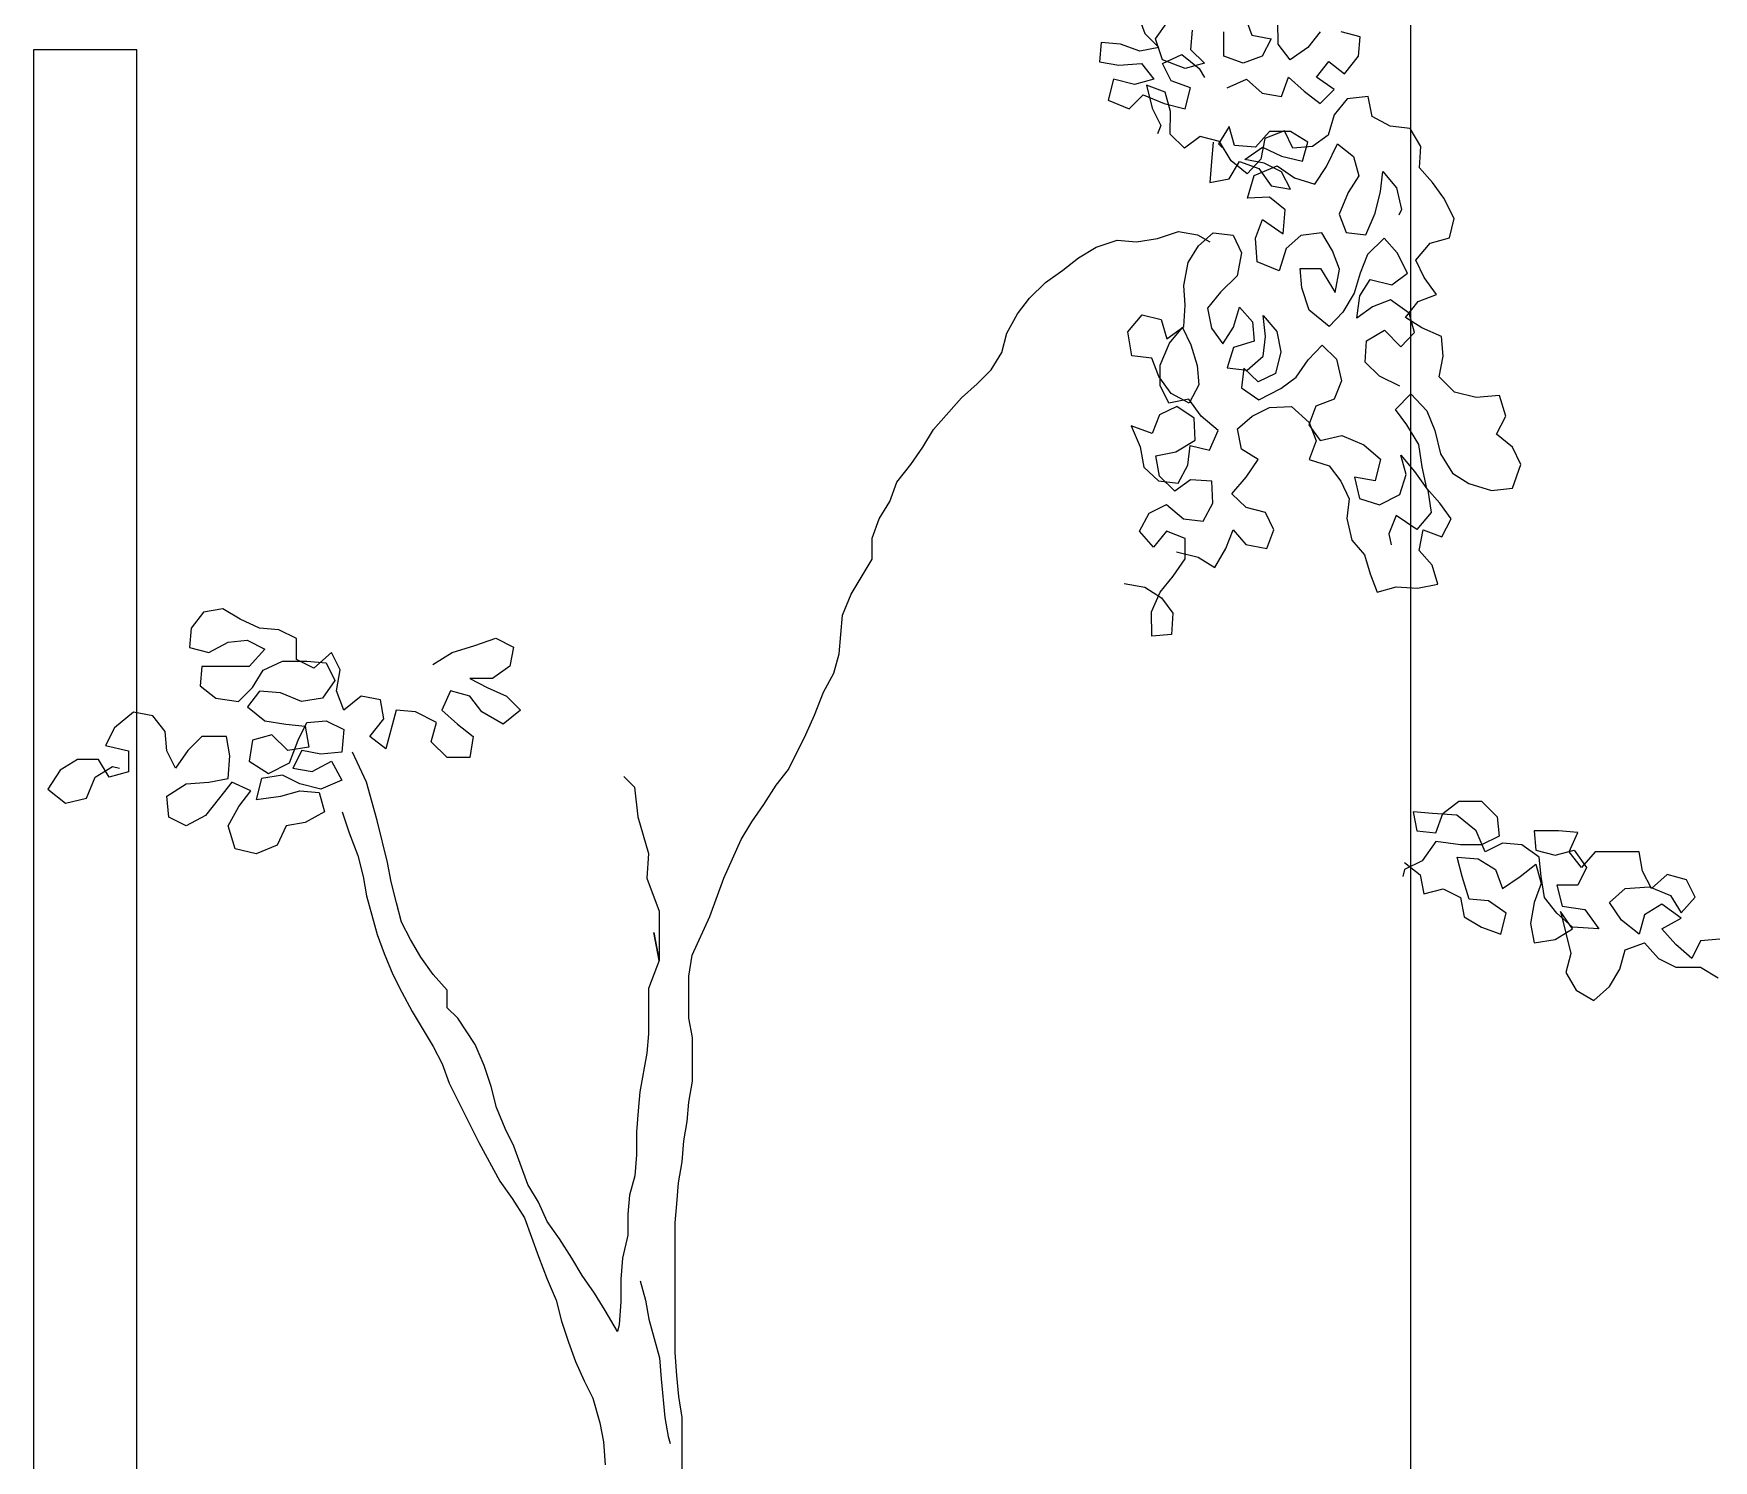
# Model space of a CAD drawing. Header units: millimetres. Extents: x -414464 to 1686, y -90036 to 108605.
# Drawn here: x -403572 to -402353, y 3163 to 4199 of the extents above; entities that cross this region are included whole.
import ezdxf

# ---------------------------------------------------------------- set-up
doc = ezdxf.new("R2010")
doc.units = ezdxf.units.MM
doc.header["$LTSCALE"] = 1000
doc.header["$MEASUREMENT"] = 0
doc.linetypes.add('AUDIT_D_120904163729-0', pattern=[0])
doc.layers.get('0').update_dxf_attribs({"linetype": 'AUDIT_D_120904163729-0'})
for name, color, linetype in [('Lawn', 7, 'Continuous'), ('LAYER1', 7, 'Continuous'), ('Layer5', 100, 'Continuous')]:
    doc.layers.add(name, color=color, linetype=linetype)
doc.styles.add('ATTR', font='romans.shx', dxfattribs={"width": 0.8, "height": 0.7})
doc.styles.add('style2', font='GOTHIC.TTF')
doc.dimstyles.new('Copy of jaya', dxfattribs={"dimtxt": 150, "dimasz": 200, "dimexe": 100, "dimexo": 100, "dimgap": 100, "dimtad": 1, "dimtih": 1, "dimtoh": 1, "dimdec": 0, "dimdsep": 46, "dimtxsty": 'style2', "dimblk": 'ARCHTICK', "dimcen": 2.5, "dimdle": 100, "dimclrd": 1, "dimclre": 1, "dimclrt": 3, "dimazin": 0, "dimtfac": 1, "dimtdec": 0, "dimtmove": 2, "dimatfit": 3, "dimfxl": 1, "dimarcsym": 0})

# ---------------------------------------------------------------- blocks, each defined once
blk = doc.blocks.new('_ArchTick')
at = {"color": 0, "linetype": 'ByBlock', "const_width": 0.15}
blk.add_lwpolyline([(-0.5, -0.5), (0.5, 0.5)], dxfattribs=at)
blk = doc.blocks.new('*D351')
at = {"layer": 'LAYER1', "color": 1, "lineweight": -2, "transparency": 16777216}
for p, q in [((-15349.80266942549, 71.50646402966231), (-15349.80266942549, 2531.297865957953)), ((-11199.8026694227, 199.9999997783455), (-11199.8026694227, 2531.297865957953)), ((-15449.80266942549, 2431.297865957953), (-14468.58905623579, 2431.297865957953)), ((-11099.8026694227, 2431.297865957953), (-12081.01628261241, 2431.297865957953))]:
    blk.add_line(p, q, dxfattribs=at)
at = {"layer": 'LAYER1', "color": 1, "lineweight": -2, "transparency": 16777216, "xscale": 150, "yscale": 150, "zscale": 150, "rotation": 180}
blk.add_blockref('_ArchTick', (-15349.80266942549, 2431.297865957953), dxfattribs=at)
at = {"layer": 'LAYER1', "color": 1, "lineweight": -2, "transparency": 16777216, "xscale": 150, "yscale": 150, "zscale": 150}
blk.add_blockref('_ArchTick', (-11199.8026694227, 2431.297865957953), dxfattribs=at)
at = {"layer": 'LAYER1', "color": 3, "transparency": 16777216, "insert": (-13274.8026694241, 2431.297865957953), "char_height": 150, "attachment_point": 5, "rotation": 180, "style": 'style2'}
blk.add_mtext('{\\H1.3333x;\\C256;LANDSCAPE BED}', dxfattribs=at)
blk = doc.blocks.new('TREEE')
at = {"layer": 'Layer5'}
for points in [[(-26.81928578198131, 125.2752333345115), (-27.6752106600361, 125.6652358397214), (-28.37637436549994, 125.0431272029081), (-29.23279802552861, 124.888223521194), (-29.54338918923895, 125.7447896903559), (-30.24455289470279, 125.1226810535554), (-30.94564534559686, 124.5784161577385), (-31.56782523697257, 125.2017361222097), (-30.78888904508858, 125.7459297634577), (-31.33315394090459, 126.4470222143545), (-32.03424639179866, 125.9027573185358), (-32.65628377403846, 126.681764764985), (-32.7333437147754, 127.5381171704484), (-31.87684880017332, 127.7708645931707)], [(-30.94272390828701, 127.7700095383516), (-30.39845901246736, 127.0689170874548), (-29.62052038454567, 126.5232983548376), (-29.07497290649189, 127.223393241773), (-29.07404659710301, 128.2353618746438)], [(-27.59480175457429, 128.467539260816), (-27.90696051879058, 127.6115431281923), (-28.76338417882289, 127.4566394464637), (-28.37487801955649, 126.6778457637137), (-27.51888188693556, 126.3656869994965), (-26.6623157177637, 126.6762781632151), (-26.66131815380868, 127.7660905370794)], [(-25.26005956140944, 127.8426516958334), (-25.18299962067249, 126.9862992903699), (-25.80631958514641, 126.3641193989988), (-24.95025219795207, 126.129804375766), (-23.93792729223424, 126.5180967713231), (-23.62569727344817, 127.4519366449422), (-24.16989091469805, 128.2308728368225)], [(-22.84626229958303, 128.5410364731297), (-23.15842106379932, 127.6850403405051), (-23.78174102827324, 127.0628604491221), (-22.92560238651276, 126.9063891668956), (-22.06903621734091, 127.2169803306005), (-21.21268381187838, 127.2940402713338), (-21.13562387114143, 126.4376878658713), (-21.99204753117738, 126.2827841841426), (-23.00394490948383, 126.3615542345278), (-23.54949238753397, 125.6614593475915), (-22.69342500034327, 125.4271443243706), (-21.75908634475127, 125.6598204925103), (-21.52641017660062, 124.7254818369238), (-22.46089134132853, 124.3371181867942), (-23.08307123270424, 124.9604381512663), (-24.01755239743943, 124.5720745011358), (-24.95189105303143, 124.3393983329833), (-25.18456722117844, 125.2737369885826), (-24.32800105200659, 125.5843281522875), (-23.93806980137015, 126.3624092893469), (-24.79399467942494, 126.7524117945577), (-25.57300212587506, 126.1303744123152), (-25.80688962169006, 125.7413694710649)], [(-24.56793788750292, 104.6537555199711), (-25.52978863413227, 104.4160436322763), (-26.26529984308218, 103.9507696295795), (-26.75698627774546, 104.7931531437116), (-27.07515803865317, 105.6217191532014), (-27.65097207849249, 104.9691129721077), (-28.57259288852583, 104.7980434529936), (-28.89076464943355, 105.6266094624852), (-28.51487771531538, 106.3999054534006), (-27.65989927386181, 106.611204909128), (-27.01744286544272, 107.2235811536084), (-27.65623154189962, 107.9729098672069), (-28.18814791317345, 108.7486510127628), (-27.45263670421991, 109.2139250154614), (-27.27667687582289, 110.1079108162021), (-27.92928305692476, 110.6837248560432), (-28.70257904784012, 111.0596117901586), (-29.67702472179735, 111.1022868814025), (-30.46658337200279, 110.3968558363776), (-30.77582793754482, 109.583329908849), (-30.4576561766371, 108.7547638993592), (-31.35286455469759, 108.476822075062), (-31.8620362259644, 107.7839859573578), (-32.23792316008257, 107.0106899664415), (-32.13349600954098, 106.1292990930169), (-32.34968577453401, 105.1686709236955), (-32.92549981437697, 104.5160647426028), (-33.16810201133922, 103.6623088784645), (-33.47734657688125, 102.8487829509358), (-34.33110244101772, 103.0913851479054), (-35.27913568302029, 103.0271879339734), (-36.1731214837564, 103.2031477623632), (-35.93051928679414, 104.0569036265005), (-35.35470524695121, 104.709509807597), (-35.52577476607621, 105.6311306176267), (-36.35434077556056, 105.3129588567199), (-36.77938484165498, 106.1151124342441), (-36.2702131703918, 106.8079485519501), (-35.69439913054885, 107.4605547330438), (-35.47820936554854, 108.4211829023588), (-35.32866196911346, 109.4220410082862), (-34.80567279320894, 110.2883917997442), (-34.2965011219494, 110.9812279174457), (-34.97551973501686, 111.6639142624708), (-35.69843601664252, 110.9182532808354), (-36.04791051879511, 110.0380849847361), (-36.3043302203987, 109.0108144468404), (-36.82731939630321, 108.1444636553806), (-37.56283060525675, 107.6791896526865), (-38.5649112885003, 107.3748353964183), (-39.49912702585425, 107.4841528562401), (-39.87012365068949, 108.5264634760897), (-39.49423671657861, 109.2997594670159), (-38.78513793959429, 109.8719057748949), (-39.21018200567778, 110.6740593524155), (-38.92734987210497, 111.5944575851281), (-37.88626182957159, 111.511552557271), (-36.92441108292769, 111.7492644449621), (-36.24172473791259, 112.4282830580223), (-36.41279425703397, 113.3499038680556), (-36.34370673382364, 114.2174772368362), (-35.47491078771782, 114.6022913663073), (-34.73939957877155, 115.0675653690123), (-35.31154588665231, 115.7766641459984), (-36.1250718141746, 116.0859087115332), (-35.57567020631178, 116.8453871978181), (-35.19978327219361, 117.6186831887335), (-35.83857194863958, 118.3680119023247), (-36.69232781277969, 118.6106140992924), (-36.90362726851163, 119.4655925407505), (-36.44728046117234, 120.3721732688163), (-35.93810878990917, 121.0650093865197), (-35.36229475007713, 121.7176155676188), (-35.42649196401181, 122.665648809615), (-34.94373272470693, 123.4653572324923), (-34.06234185129506, 123.5697843830421), (-33.26018827376538, 123.9948284491283), (-33.08422844536835, 124.888814249869), (-32.15001270802168, 124.7794967900518), (-31.57786640014092, 124.0703980130665), (-31.29992457584013, 123.175189635006), (-30.60708845814224, 122.666017963742), (-29.7395150893608, 122.5969304405307), (-29.36362815524262, 123.3702264314461), (-28.48345985913693, 123.0207519292953), (-28.31239034003011, 122.0991311192683), (-27.70001409553515, 121.4566747108565), (-26.99091531855084, 122.0288210187336), (-26.46792614264268, 122.8951718101971), (-25.61294770118911, 123.1064712659199), (-24.92011158349124, 122.5972995946595), (-24.27765517507214, 123.2096758391426), (-24.30162245240718, 124.2243514497167), (-24.05902025543401, 125.0781073138496), (-23.23045424594602, 125.3962790747591), (-23.48687394755325, 124.3690085368625), (-23.86276088167142, 123.5957125459454), (-23.71688121720217, 123.2348656937911)], [(-26.19874474567769, 122.8615073272576), (-26.12168480494074, 122.0051549217933), (-26.04469611877358, 121.0709587753354), (-26.90083476053043, 121.2274300575745), (-27.36718466079037, 122.0062949948942), (-28.22375082996223, 121.6957038311902), (-28.76936956258214, 120.9177652032604), (-29.62579322261445, 120.7628615215317), (-29.23586197197801, 121.5409426585893), (-28.4570682892263, 121.9294488178611), (-27.60064462919399, 122.0843524995898), (-28.37858325711932, 122.6299712322061), (-29.23522068086095, 122.2415363275067), (-30.16955933645295, 122.0088601593534), (-30.40230675916973, 122.8653550739582), (-29.62344182185189, 123.3317049742236), (-28.68931692996557, 123.3308499193917), (-28.06720829315964, 122.6296862139379), (-27.13301214670355, 122.7066749000996), (-26.89869712347718, 123.5627422872949), (-26.43234722322086, 122.7838773499734), (-26.58817721434025, 122.6283323771367)], [(-34.49398307303636, 112.0097210326612), (-33.5849571903309, 112.4611775307148), (-32.94250078192272, 113.0735537752061), (-33.00669799585739, 114.0215870172005), (-33.80640641874197, 114.504346256499), (-34.52932270037127, 113.7586852748636), (-35.14169894485167, 114.4011416832691), (-34.89909674788578, 115.2548975474101), (-34.08312566571476, 115.853456287251), (-33.26959973818521, 115.5442117217089), (-32.57676362048733, 115.0350400504476), (-32.70760320299814, 116.0233032290507), (-33.17287720569221, 116.7588144380015), (-34.13472795233247, 116.521102550314), (-34.82756407003399, 117.0302742215745), (-34.37121726270561, 117.936854949643), (-33.7954032228663, 118.5894611307349), (-33.04974224122999, 117.8665448491083), (-32.73157048032226, 117.0379788396194), (-32.45362865602511, 116.1427704615544), (-31.96194222136182, 115.3003869474232), (-31.34956597687415, 114.6579305390114), (-30.45313502149293, 115.3897740160073), (-30.13007295130592, 116.3768146172888), (-30.06098542809923, 117.2443879860684), (-30.96878873347669, 117.2468331407044), (-31.61246771921288, 116.1805552435271), (-31.80994967029255, 117.2090483587326), (-31.50070510474689, 118.0225742862612), (-31.01794586545293, 118.8222827091504), (-30.08373012810626, 118.7129652493313), (-29.43112394700438, 118.1371512094929), (-29.12676969074164, 117.1350705262457), (-28.15110143945276, 117.5462970876897), (-28.06819641160109, 118.5873851302267), (-28.38636817251245, 119.4159511397165), (-29.30921155985925, 118.7909799679046), (-29.39982120576315, 119.8458855150829), (-28.69072242877519, 120.41803182296), (-27.7162767548216, 120.375356731718), (-28.02063101108797, 121.3774374149625), (-29.03408404433503, 121.8073717903307), (-29.80982518988822, 121.275455419056), (-30.70503356795234, 120.9975135947579), (-31.23694993922618, 121.7732547403147), (-31.71481886924448, 122.7891529282024), (-32.4239176462288, 122.2170066203243), (-32.66651984320197, 121.3632507561924), (-32.20124584049699, 120.6277395472352), (-31.79001927905847, 119.6520712959591), (-32.0992638446005, 118.8385453684313), (-32.98065471801965, 118.734118217887), (-33.39188127946182, 119.7097864691668), (-33.62959316714841, 120.6716372158016), (-33.73402031769365, 121.5530280892235), (-34.35006429414352, 120.8337795395573), (-34.5662540591402, 119.8731513702369), (-34.44678682664016, 119.6191768232647)], [(-22.23545498741805, 103.2457077386861), (-23.15707579743685, 103.0746382195657), (-23.89258700639039, 102.6093642168662), (-24.4017586776572, 101.9165280991665), (-24.33756146372252, 100.9684948571712), (-23.46998809494107, 100.8994073339563), (-23.45372543566555, 101.9807253131039), (-23.83853956513849, 102.8495212591988), (-24.41068587302289, 103.558620036184), (-24.94260224429309, 104.3343611817408), (-24.9401570896589, 105.242164487131), (-24.11159108016363, 105.560336248036), (-23.53944477229015, 104.8512374710535), (-22.92340079584028, 105.5704860207233), (-23.34844486192742, 106.3726395982412), (-24.12174085285733, 106.7485265323639), (-24.87106956644129, 106.1097378559052), (-25.75246043986408, 106.0053107053627), (-26.17750450595849, 106.8074642828906), (-26.13482941470284, 107.7819099568487), (-25.18679617271482, 107.8461071707852), (-24.49396005500239, 107.3369354995175), (-23.81127370998729, 108.0159541125813), (-23.63531388159026, 108.9099399133238), (-24.5292996823373, 109.0858997417208), (-25.39565047380164, 109.6088889176289), (-25.35297538254963, 110.5833345915844), (-24.57723423700008, 111.1152509628609), (-23.80393824608109, 110.7393640287446), (-23.48576648517337, 109.9107980192548), (-22.55032817049505, 110.2553822121244), (-22.9400326092582, 109.3085715474508), (-23.11599243764431, 108.4145857467037), (-23.7584488460634, 107.8022095022206), (-24.63983971947528, 107.6977823516699), (-25.06488378556969, 108.4999359291987), (-25.16931093611129, 109.3813268026215), (-26.02428937756485, 109.170027346895), (-26.40910350705235, 110.0388232929954), (-25.65977479346111, 110.6776119694477), (-25.11037318558738, 111.4370904557226), (-24.21638738483671, 111.2611306273265), (-23.84050045072945, 112.0344266182528), (-23.83805529608799, 112.9422299236339), (-24.24928185752651, 113.9178981749119), (-24.82142816540727, 114.626996951898), (-25.19731509952544, 113.8537009609808), (-25.48014723310189, 112.93330272827), (-25.54923475631222, 112.0657293594895), (-25.12419069022508, 111.2635757819698), (-24.3220371126954, 111.6886198480542), (-23.77263550483622, 112.4480983343364), (-23.46339093929419, 113.2616242618633), (-22.58200006587139, 113.3660514124058), (-22.39222273283303, 114.4335518869047), (-23.03101140927902, 115.1828806004951), (-23.88598985073258, 114.9715811447695), (-24.12859204770939, 114.1178252806376), (-24.88807053398705, 114.6672268885086), (-24.95226774792172, 115.615260130502), (-24.8831802247114, 116.4828334992844), (-25.08066217578744, 117.5113266144917), (-25.54593617848514, 118.2468378234407), (-26.19854235958337, 118.8226518632782), (-27.07993323300616, 118.7182247127384), (-27.45582016712433, 117.9449287218185), (-27.25833821603738, 116.916435606603), (-26.51267723440105, 116.1935193249765), (-25.9405309265203, 115.4844205479912), (-26.11649075491732, 114.5904347472497), (-26.6256624261805, 113.8975986295445), (-27.09093642887092, 114.6331098384953), (-27.36887825317899, 115.5283182165621), (-27.94469229301103, 114.8757120354639), (-28.01377981622136, 114.0081386666843), (-27.09338158351602, 113.7253065331106), (-26.81543975921886, 112.8300981550455), (-27.69683063264165, 112.7256710045021), (-28.41607918230875, 113.3417149809502), (-28.52050633285035, 114.2231058543702), (-28.4111888730331, 115.1573215917242), (-29.02723284947206, 114.4380730420489), (-29.20319267786908, 113.5440872413091), (-28.96548079018248, 112.5822364946707), (-28.19218479926349, 112.206349560558), (-27.5497283908444, 112.8187258050393), (-27.44530124029916, 111.9373349316183), (-28.22104238586326, 111.4054185603509), (-29.1942654825034, 111.9019953042889), (-29.88710160020128, 112.4111669755502), (-30.41901797147512, 113.1869081211098), (-31.03139421596279, 113.8293645295216), (-31.67385062437097, 113.2169882850321), (-31.89004038937856, 112.256360115718), (-31.57186862847084, 111.4277941062282), (-30.75834270094129, 111.1185495406853), (-30.44017094003721, 110.2899835311946), (-30.94934261129675, 109.5971474134903), (-31.90997078062355, 109.8133371784997), (-32.88563903189788, 109.4021106170476), (-33.63496774549277, 108.7633219405961), (-33.39725585780252, 107.8014711939613), (-32.4756350477728, 107.9725407130745), (-32.69182481277676, 107.0119125437613), (-33.58703319082997, 106.7339707194578), (-34.49361391890489, 107.1903175267916), (-34.77155574320204, 108.085525904853), (-34.52895354623979, 108.9392817689922), (-35.14499752267875, 108.2200332193188), (-35.73462906716304, 107.3939123644704), (-35.88417646359085, 106.3930542585467), (-35.24538778713032, 105.64372554495), (-34.32254439978715, 106.2686967167583), (-34.00437263887579, 105.4401307072685), (-34.11246752137959, 104.9598166226133)], [(8.498329874691988, 99.63229297451291), (7.642547505773108, 100.1779829617026), (6.630863891172338, 100.4902842350584), (5.697024017557851, 100.8025142538335), (4.918230334809778, 100.4140080945744), (5.073134016536642, 99.55758443454032), (5.851072644461964, 99.01196570192316), (6.863041277338197, 99.01103939253244), (6.084247594593762, 98.6225332332615), (5.22761017085213, 98.23409832856214), (4.604290206381846, 97.61191843718008), (5.382157579737395, 96.98845596357842), (6.316781253604858, 97.53250709568691), (6.862328731654997, 98.23260198262142), (7.718823646257078, 98.46534940534364), (8.107258550953702, 97.60871198160021), (7.406094845489861, 96.98660334479881), (6.705002394599433, 96.442338448981), (6.859834821756522, 95.5080710479524), (7.871803454632754, 95.50714473856077), (8.573038414670007, 96.20709711635664), (8.340290991945947, 97.06359203096143), (9.274843411247275, 97.52979942208547), (10.1311958167098, 97.6068593628188), (10.59669066214337, 95.89386953361007), (11.29778311304107, 96.43813442942793), (10.67574573080128, 97.21714187589079), (10.83221701303773, 98.07328051764307), (11.68864067307004, 98.22818419936992), (12.46650804642559, 97.60472172577009), (12.77866681064552, 98.46071785838284), (12.62383438348479, 99.39498525941237), (13.01376563412123, 100.1730663964708), (13.79156175291064, 99.47176018187477), (14.57035543566235, 99.86026634114569), (14.5712104904851, 100.7943912330211), (15.35000417322953, 101.1828973922911), (16.2063565786957, 101.2599573330362), (17.0629940024337, 101.6483922377247), (17.84185893975154, 102.1147421379901), (18.69799758150839, 101.95827085575), (19.24226247732804, 101.2571784048541), (19.31932241806135, 100.4008259993907), (18.4628275034629, 100.1680785766802), (17.60697387997788, 100.6359248228736), (16.75076398364763, 100.7145523641175), (15.97197030090319, 100.3260462048474), (16.67185142412927, 99.54696750382757), (18.77363243087529, 99.54504363047907), (18.85069237161224, 98.68869122501384), (18.14959992071817, 98.144426329196), (17.13748877870239, 97.98966515660959), (16.51530888732668, 98.61298512107989), (16.04895898706672, 99.39185005838772), (15.19303410901557, 99.78185256359941), (14.10322173514942, 99.78285012755987), (13.24686932967961, 99.70579018682655), (12.85693807904317, 98.92770904975531), (13.40113172029669, 98.14877285787679), (14.33511410303981, 97.99223032106691), (15.269595267775, 98.3805939711965), (16.20379141422745, 98.45758265737275), (16.7480563100471, 97.75649020647688), (15.96904886359334, 97.13445282423254), (15.03478146256748, 96.97962039707546), (14.17842905710131, 96.90256045634214), (14.02188652029872, 95.96857807359629), (14.95586890304912, 95.81203553678642), (15.6571038630791, 96.51198791458229), (16.51317125027344, 96.27767289136135), (16.66800367743053, 95.3434054903446), (15.81122374455663, 94.79928310365356), (14.87752638008169, 95.26720060441677), (14.48923398451734, 96.27952551014003), (14.10072782525094, 97.05831919288995), (13.24451792892068, 97.13694673413464), (12.46572424617261, 96.74844057486462), (12.54264167777364, 95.73640068742407), (13.47669531509018, 95.6577018916087), (14.33311897512612, 95.81260557333736), (14.72162513439252, 95.03381189058564), (13.86520147435658, 94.87890820885787), (13.0093478508752, 95.34675445505219), (12.54150160467907, 94.49090083156807), (13.47527022372014, 94.1008270718003), (14.40960887931214, 94.33350323995273), (15.18840256206022, 94.72200939921005), (16.12238494481062, 94.5654668624129), (16.35506111296126, 93.63112820681272), (15.26539124823102, 93.78781325276395), (14.40932386103668, 94.02212827598488), (13.55297145557415, 93.94506833525156), (13.31865643234778, 93.08900094805719), (14.1745100558328, 92.6211547018638), (15.03064869759328, 92.46468341962463), (15.41908360229354, 91.60804599589301), (16.35285222133825, 91.21797223611247), (17.28719087692661, 91.4506484042622), (17.59949215028246, 92.4623320188648), (17.13321350459227, 93.31904069716892), (16.58894860877262, 94.0201331480648), (17.44558603251426, 94.40856805276508), (17.9898509283339, 93.70747560186736), (18.61188831057006, 92.92846815541814), (19.46774193405508, 92.46062190922565), (20.24653561680316, 92.84912806848386), (20.32523441261583, 93.78318170580042), (19.46945204370058, 94.3288716929892), (18.45755466539049, 94.40764174337345), (17.60141602363364, 94.56411302561264), (17.52449859203261, 95.57615291305409), (17.68096987426543, 96.43229155481913), (18.77078224813522, 96.43129399085863), (19.39296213951093, 95.80797402638744), (19.93715578075716, 95.02903783449621), (20.32708703139724, 95.8071189715547), (20.40571457264377, 96.66332886789131), (20.95126205069391, 97.36342375482671), (21.80768571072622, 97.5183274365527), (22.66332557050555, 96.816949967375), (23.05183172977558, 96.0381562846378), (22.03964933319003, 95.80555137105694), (22.03879427836728, 94.87142647916879), (22.89486166555798, 94.63711145594787), (23.36263665718798, 95.41512133843572), (24.29676154907429, 95.4142662836166), (25.07477143156939, 94.94649129198022), (25.61889381824949, 94.08971135910723), (24.83988637179573, 93.46767397686381), (23.90597524361147, 93.70206025466905), (23.51761159348462, 94.63654141939604), (22.73960171098588, 95.10431641101968), (22.42815549245642, 95.02675768830522)], [(-34.69844097752139, 90.837627285282), (-35.3995334284191, 90.29336238946509), (-35.55600471064827, 89.43722374769912), (-36.41207209784261, 89.67153877092005), (-37.19086578059068, 89.28303261166275), (-37.3473370628235, 88.42689396989681), (-38.12620200014135, 87.96054406964504), (-38.98276816930957, 87.6499529059256), (-39.21544433746021, 88.5842915615267), (-38.43650814557623, 89.12848520277383), (-37.58015574011007, 89.20554514350624), (-37.26785446675786, 90.21722875810794), (-37.03353944353147, 91.07329614530228), (-37.96773558998757, 90.99630745914057), (-38.74660052730179, 90.52995755887423), (-39.05875929151807, 89.67396142625056), (-39.83669791944704, 90.2195801588814), (-40.53679280638244, 90.76512763692699), (-40.77110782960881, 89.90906024973445), (-40.46051666589846, 89.05249408055897), (-40.30568423873774, 88.11822667954311), (-40.46215552097419, 87.26208803777807), (-41.39613790372459, 87.41863057458795), (-42.17414778621968, 87.88640556620976), (-41.62852905359978, 88.66434419414145), (-42.09730160918843, 86.79652193777383), (-41.86455418646801, 85.94002702318356), (-42.332329178098, 85.1620171406812), (-43.11119411541585, 84.69566724042852), (-43.81121774778148, 85.31905845947041), (-44.2775676480378, 86.09792339677914), (-44.51031507075822, 86.95441831138304), (-45.36631120338279, 87.26657707559934), (-45.98970242241921, 86.56655344323464), (-46.76849610517092, 86.17804728396368), (-47.85830847903343, 86.17904484792234), (-48.63717341635129, 85.71269494767239)], [(-48.71344955683525, 87.42532850402858), (-47.85723966050499, 87.34670096278387), (-47.46873350124225, 86.56790728003399), (-46.7675697957784, 87.19001591684719), (-46.14417857673835, 87.8900395492119), (-47.00003220022336, 88.35788579540623), (-46.14318101277604, 88.97985192307715), (-45.36517113028093, 88.51207693144171), (-45.13242370756779, 87.65558201684964), (-44.35341626111039, 88.27761939908031), (-43.80779752849412, 89.05555802701109), (-44.50782116085975, 89.67894924605206), (-45.59756228015976, 89.75779055100975), (-46.53204344488768, 89.3694269008647), (-46.99981843651767, 88.59141701837689), (-47.6219270733236, 89.29258072384438), (-47.23199582268352, 90.07066186090289), (-46.37550090808146, 90.30340928362604), (-45.67547727571946, 89.68001806458231), (-45.28554602507938, 90.45809920164265), (-45.12907474284658, 91.31423784340859), (-43.18298121808039, 91.31245647918513), (-42.56087258127445, 90.6112927737313), (-42.01532510322431, 91.3113876606667), (-42.40376000792093, 92.16802508440014), (-41.54740760245475, 92.24508502513343), (-40.45759522858861, 92.24408746117297), (-40.5362227698315, 91.38787756484908), (-41.39271768443359, 91.15513014212775), (-42.24878507162429, 91.38944516536048), (-42.79440380424785, 90.61150653743059), (-42.40589764497781, 89.83271285467981), (-41.47177275309149, 89.83185779985978), (-41.70615903088765, 88.8979466716828), (-42.71827017289979, 88.74318549909641), (-43.34180390107576, 87.88747438474), (-42.1740765316499, 87.96424930720423), (-41.47291282618607, 88.58635794401744), (-40.92736534813593, 89.28645283095284), (-40.7708228113297, 90.22043521370053), (-40.69219527008681, 91.07664511002442), (-39.91325907820283, 91.62083875127155), (-39.0569066727403, 91.6978986920167), (-38.27882553567543, 91.3079674413757), (-37.88875177590307, 92.24173606041222), (-37.03182933388597, 92.94154592907852), (-35.94194570545368, 93.0183921061143), (-35.08559329998752, 93.09545204684672), (-35.24206458222034, 92.23931340508172), (-36.09841698768287, 92.16225346434841), (-36.40900815139685, 93.01881963352389), (-37.10910303832861, 93.56436711157129), (-38.12107167120848, 93.56529342096107), (-38.82230663123846, 92.86534104316615), (-38.90093417248499, 92.0091311468295), (-38.12285303542011, 91.6191998962031), (-37.18872814353381, 91.61834484136944), (-36.09877326052811, 91.7730347593988), (-35.47680713285809, 90.91618357195604), (-34.69872599579685, 90.52625232131504), (-34.62116727307876, 90.21480610279012)]]:
    blk.add_lwpolyline(points, dxfattribs=at)
at = {"layer": 'Layer5', "color": 24}
for points in [[(-2.592391212463553, 59.31935329012777), (-2.586120810432475, 66.16960249729891), (-2.429578273629886, 67.10358488004749), (-2.350879477817215, 68.03763851736403), (-2.272109427438408, 69.04953589567685), (-2.266836589365993, 74.80997272898456), (-2.343896530102938, 75.6663251344462), (-2.420885216270107, 76.60052128090592), (-2.575717643430834, 77.53478868192268), (-2.652706329598004, 78.4689848283806), (-2.807610011324868, 79.32540848841381), (-2.884669952061813, 80.18176089387815), (-3.039502379218902, 81.11602829490677), (-3.037721015007263, 83.06212181966566), (-2.881249732774449, 83.91826046141705), (-2.879539623128948, 85.78651024519515), (-3.034372050286037, 86.72077764622372), (-3.81124185968656, 88.43405249370062), (-4.432424187103607, 90.14718483203887), (-5.209293996500492, 91.86045967951576), (-5.675643896760447, 92.63932461683727), (-6.219837538006686, 93.41826080871579), (-6.763959924686787, 94.27504074158878), (-7.3082248205028, 94.97613319248647), (-8.085237139039236, 96.5337205579872), (-8.473672043739498, 97.39035798171972), (-8.861964439300209, 98.4026828874412), (-9.32824308499039, 99.25939156575623), (-9.560990507707174, 100.1158864803492), (-9.715110389181064, 101.828591291277), (-10.10347403931155, 102.7630724560176), (-11.03617383982782, 104.320802330647), (-11.03531878500507, 105.2549272225351), (-11.34590994871541, 106.1114933916969), (-11.81225984897537, 106.8903583290175), (-12.12285101268207, 107.7469244981921), (-12.74488839492187, 108.5259319446413), (-13.28908203616811, 109.3048681365335), (-13.75543193642807, 110.0837330738413), (-14.99964921004357, 111.4860604847745), (-15.6996728424092, 112.1094517038164), (-16.32185273378491, 112.7327716682885), (-16.78820263404486, 113.5116366055963), (-17.02095005676165, 114.3681315202011), (-17.48722870244819, 115.2248401985161), (-18.03149359826784, 115.9259326494002), (-18.73144597606733, 116.6271676094375), (-19.50938460399629, 117.1727863420565), (-20.20947949092806, 117.7183338201021), (-20.98748937342316, 118.1861088117384), (-21.92132924703765, 118.4983388305245), (-22.77768165250382, 118.4212788897803), (-23.71166403525058, 118.5778214265892), (-24.64550390886143, 118.8900514453753), (-25.50192756889373, 118.7351477636475), (-26.04711877410228, 118.4242715816608)], [(0.2975890800735215, 69.98130938680515), (0.8433503218293481, 70.91493549671212), (1.311125313459342, 71.69294537920086), (1.856744046079256, 72.47088400713255), (2.324519037705613, 73.24889388962127), (2.870209024895301, 74.10467625854744), (3.415827757515217, 74.88261488646458), (3.805830262721428, 75.73853976451846), (4.273605254347785, 76.51654964701994), (4.897922782784007, 78.22854191225451), (5.287854033420444, 79.00662304932756), (5.677927793196432, 79.94039166836319), (5.912314070988941, 80.8743027965538), (6.22454408977137, 81.80814267016012), (6.614617849547358, 82.74191128920847), (7.394124077978631, 83.90885485837771), (7.8616140513368, 84.37548977691132), (7.86232659702, 85.1539271868214), (8.48571781606006, 85.85395081918705), (9.031336548679972, 86.63188944710691), (9.499111540309967, 87.40989932960838), (9.889042790946403, 88.18798046666599), (10.12335781417277, 89.04404785386123), (10.35774409196529, 89.97795898203822), (10.51421537420174, 90.83409762380506), (10.98298792979039, 92.70191988015725), (11.45161797624314, 94.41405465454682), (12.07557923182685, 95.73682821483362)], [(0.0088018143324007, 94.6580602990898), (-0.4586881590221311, 94.19142538055529), (-0.6155869686663209, 92.86822429284621), (-1.08414576054929, 91.23393325946564), (-1.007299583518033, 90.1440496310288), (-1.55355960725501, 88.66551733418238), (-1.555554735172336, 86.48589258645279), (-1.320883439104363, 87.73117867859581), (-1.555554735172336, 86.48589258645279), (-1.089632362323754, 85.23996520318724), (-1.091484981105168, 83.21602793743386), (-1.014425040368223, 82.35967553196862), (-0.704617676914495, 80.64682821190127), (-0.6275577361811884, 79.79047580643783), (-0.5505690500103811, 78.85627965997902), (-0.5514953593992687, 77.84431102710914), (-0.4745066732320993, 76.91011488065033), (-0.2417592505153152, 76.05361996604641), (-0.1646993097783707, 75.19726756058208), (-0.165554364601121, 74.26314266869485), (0.0670505489797506, 73.25096027211201), (0.1440392351505579, 72.31676412565413), (0.1431129257580324, 71.30479549278334), (0.2200303573590645, 70.29275560532915), (0.2975890800735215, 69.98130938680515)], [(12.54021902244494, 93.08971349374859), (12.22798900365887, 92.15587362012957), (11.83784398931675, 91.14426126009857), (11.6034577115206, 90.21035013190885), (11.44698642928779, 89.35421149015656), (10.97835638283504, 87.64207671577968), (10.66619761861875, 86.78608058315422), (10.2761238588464, 85.85231196410678), (9.886192608209967, 85.07423082704736), (9.418346362010196, 84.21837720356416), (8.482796378753847, 82.66235743857307), (8.092865128113772, 81.88427630150181), (7.780706363901117, 81.02828016888996), (6.454940111729228, 78.38280430287614), (5.519247619336965, 76.6710970558961), (4.973628886717051, 75.89315842797623), (4.427938899531, 75.03737605906463), (3.803621371098415, 73.3253837938164), (3.413476356752653, 72.3137714337854), (3.023402596976666, 71.38000281473613), (2.789016319187794, 70.44609168655916), (2.476786300398089, 69.51225181294012), (2.164627536181797, 68.65625568031554), (1.774625030975585, 67.80033080226167), (1.384693780339148, 67.02224966520225), (1.072321252417168, 65.93272230960702), (0.9158499701843538, 65.07658366785472), (0.8370799198019085, 64.06468628954097)], [(-0.7123131703156105, 72.23970418492081), (-0.9466281935419828, 71.38363679772556), (-1.103099475774797, 70.52749815597326), (-1.571729522227542, 68.8153633815964), (-1.650428318040212, 67.88130974427804), (-1.80768340052964, 66.16888995162117), (-1.964154682762455, 65.31275130985522), (-2.042283442027837, 65.00144760045896)]]:
    blk.add_lwpolyline(points, dxfattribs=at)
blk = doc.blocks.new('building-10-dopoff')
at = {"color": 0, "linetype": 'ByBlock'}
blk.add_lwpolyline([(-11199.80266942363, 124.9999997802081), (-11199.80266942736, 574.9999997802081), (-11349.8026694376, 574.9999997802081), (-11349.8026694404, 124.9999997764828), (-16274.80266942363, 124.999999791384), (-16274.80266942177, 2197.421771594323), (-16349.80266942456, 2197.421771594323), (-16349.80266942922, -25.000000230968), (-11199.80266942363, -25.00000023003668)], close=True, dxfattribs=at)
at = {"layer": 'Lawn', "color": 7, "extrusion": (0, 0, -1), "xscale": 16.32960000000184, "yscale": 16.32960000000184, "zscale": -16.32960000000184, "rotation": 359.9999999999997}
blk.add_blockref('TREEE', (15921.10183328111, 124.107188889757), dxfattribs=at)
at = {"color": 8, "style": 'ATTR', "text_generation_flag": 4, "width": 0.799999999988367, "flags": 9}
blk.add_attdef('ESTCODE', (-3884.571922350209, 171.2317127054559), '', height=22.34042553191466, rotation=180, dxfattribs=at)
at = {"layer": 'LAYER1'}
dim = blk.add_linear_dim(base=(-11199.8026694227, 2431.297865957953), p1=(-15349.80266942549, -28.49353597033769), p2=(-11199.8026694227, 99.99999977834545), angle=179.9999999466392, text='{\\H1.3333x;\\C256;LANDSCAPE BED}', dimstyle='Copy of jaya', override={"dimasz": 150, "dimtad": 0}, dxfattribs=at)
dim.commit()
dim.dimension.update_dxf_attribs({"geometry": '*D351', "text_midpoint": (-13274.8026694241, 2431.297865957953)})

msp = doc.modelspace()

# ---------------------------------------------------------------- block references
msp.add_blockref('building-10-dopoff', (-387222.3866464279, 1989.999893744444, -0.8345082602633287))

doc.saveas('drawing.dxf')
